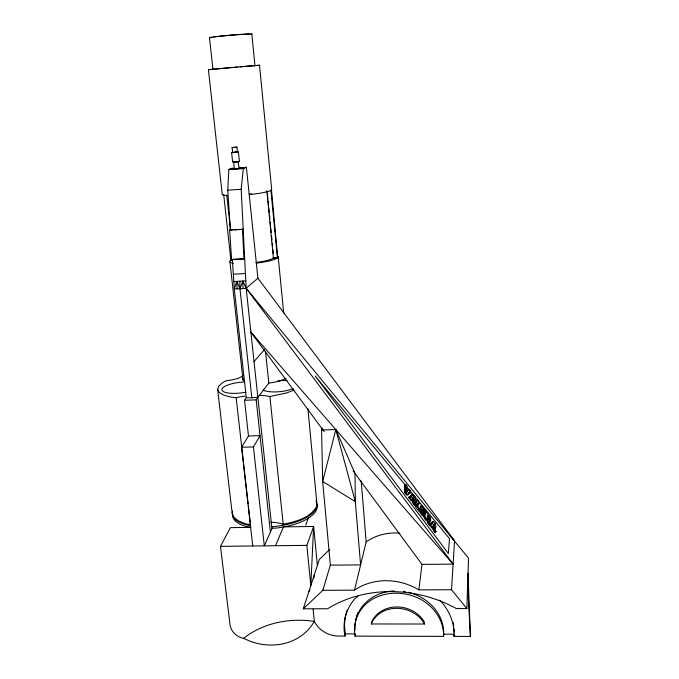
<?xml version="1.0" encoding="UTF-8"?>
<svg xmlns="http://www.w3.org/2000/svg" width="679" height="679" viewBox="0 0 679 679"><rect width="100%" height="100%" fill="white"/><g stroke="black" fill="none" stroke-linecap="round" stroke-linejoin="round"><path stroke-width="1.02" d="M431.886 523.178C431.734 521.243 433.329 524.018 433.049 521.387C435.231 522.44 436.342 525.342 435.697 527.651L435.137 528.457L435.943 531.759C433.041 533.889 433.737 526.573 431.615 527.719L429.62 524.859L431.725 523.798L432.048 524.375L431.029 523.865L429.62 524.859M418.009 504.259L417.661 503.793L417.695 505.719L419.333 509.573C415.938 511.16 413.172 502.316 416.388 500.542C418.994 498.692 420.36 506.228 417.279 504.743L418.009 504.259L418.561 504.743M419.333 509.573L415.624 504.887L417.186 500.058M468.018 573.263L470.428 636.444L453.979 636.401A55.449 48.438 15.2 0 0 439.695 600.117M329.765 549.413L319.317 559.479L303.301 608.808L327.567 608.766A117.645 100.577 15.3 0 1 456.364 608.588L466.88 608.571L468.502 558.104L246.163 288.244L242.785 281.064L239.976 288.796L251.841 397.818L257.85 397.283L268.808 383.109A23.621 6.714 -6.1 0 0 286.071 378.339M411.788 495.509L410.693 496.06L411.296 496.935L410.235 496.374L408.783 497.308L410.77 500.16C412.976 499.141 412.187 506.322 415.115 504.217L414.385 501.026L415.013 500.296C415.769 498.165 414.75 495.874 413.07 494.422C411.262 494.558 412.993 495.653 410.897 495.339L411.058 495.993L411.788 495.509L411.644 494.813M414.377 504.701L414.411 503.843M426.336 518.442L427.422 522.287L429.026 524.392L429.934 523.314L428.95 523.382M429.026 524.392L429.043 523.891M406.704 491.443L408.461 489.584C410.498 488.787 411.126 493.158 409.216 493.514L408.317 493.871L409.412 493.073C410.744 493.039 408.359 490.985 410.303 492.759M453.979 636.401L454.056 634.916M232.362 229.969L230.393 230.096L227.754 190.188L228.84 169.614L231.216 168.333L233.924 168.231M307.927 408.69L316.737 502.231L316.465 506.806C309.717 518.247 295.365 521.778 283.194 524.273A29.341 12.587 -7.3 0 0 270.743 522.193M428.525 521.413L429.603 521.014C432.871 520.538 428.712 518.238 429.391 517.491L430.257 517.398L426.022 511.881L425.164 512.467L423.951 516.549L424.621 517.534M466.88 608.571L451.527 589.737L454.54 540.832L257.901 278.195L246.375 167.272L240.01 167.832M421.336 505.575L420.607 506.05L419.147 511.211L421.837 514.937L423.475 516.065L419.885 510.727L421.336 505.575C422.092 507.544 426.701 510.294 424.426 512.093L422.567 510.099L421.744 511.168L421.803 510.574M423.475 516.065L424.146 514.988L421.998 511.949L422.737 511.465L424.282 513.383L424.698 512.73L423.62 511.185L422.89 511.66M428.576 518.162L427.38 516.897L427.787 515.607L428.865 517.398L427.846 518.646M355.389 634.653L355.066 636.121L443.557 636.367L443.71 634.144A44.729 39.085 15.2 0 0 408.427 592.334M435.943 531.759C433.465 531.716 434.501 526.293 432.353 527.244L431.615 527.719M316.813 502.986A42.658 17.348 -6.7 0 1 277.635 526.098L271.744 526.845L246.163 288.244L241.181 189.271L243.328 168.579L246.375 167.272M424.409 624.018L423.959 621.285A29.307 25.59 15.2 0 0 396.901 606.941A29.307 25.59 15.2 0 0 372.041 621.26L371.362 623.967L424.409 624.018L423.806 622.685A29.384 25.641 15.2 0 0 396.689 608.316A29.384 25.641 15.2 0 0 371.761 622.651L371.362 623.967M303.301 608.808L322.822 590.297L354.514 590.161A55.517 48.506 15.7 0 1 418.867 589.881L421.982 564.385L353.139 470.937M415.115 504.217C412.569 504.115 413.757 498.87 411.508 499.676L409.522 496.816L408.783 497.308M435.154 527.167L434.967 528.126M232.447 515.42A42.633 17.416 -6.8 0 0 246.121 526.471L250.797 527.362L230.419 527.651L220.471 546.349L230.045 624.807A15.617 13.521 24.5 0 0 241.834 637.912L243.523 638.345L248.242 634.916A93.549 79.443 20 0 1 307.765 620.606L314.309 621.378A25.165 22.059 19.2 0 0 338.813 636.07L344.957 636.087L345.484 633.897A55.245 48.294 15.2 0 1 347.546 609.436M354.514 590.161L366.159 541.884L361.186 480.876M248.37 505.863L250.509 524.757L245.823 523.882L238.567 521.005L233.924 517.237L232.15 512.883L232.608 511.032M249.218 194.584L250.424 194.474A24.953 2.801 -5.4 0 0 269.758 191.011L271.685 189.441L259.505 65.243L245.204 66.406M308.385 517.559L305.796 525.079M432.285 522.185L431.555 522.66L431.725 523.331L432.464 522.855L432.302 522.126M430.987 524.281L430.876 523.382L431.725 523.798M429.264 520.937L429.688 522.457L429.153 522.643L429.68 522.906M428.016 518.518L427.507 516.515L428.237 516.04M426.022 511.881L424.698 516.456L426.446 519.393L427.074 517.967L428.16 521.811L429.765 523.908M322.822 590.297L330.359 565.14L322.661 481.487L321.591 429.985L322.364 428.194M416.439 505.218L416.753 505.796L416.439 505.218L415.234 505.982M257.901 278.195L246.163 288.244L239.976 288.796L236.793 281.386L234.289 288.872L246.29 397.69L244.533 400.262L248.489 435.969L241.58 447.257L252.741 545.975M410.897 495.339L411.856 494.94M410.158 495.984L409.963 496.544L410.693 496.06M256.025 262.391A20.098 3.514 -5.6 0 0 271.914 258.928L273.688 257.638M409.216 493.514L410.218 492.614M317.382 565.446L313.647 526.454L310.812 585.68L306.857 545.364L313.647 526.454L283.466 526.887L275.513 545.721M406.483 489.899L406.28 491.18L407.01 490.696C407.935 476.743 400.321 492.351 407.417 495.118L408.52 494.473L408.529 492.996L409.047 493.378M406.993 491.375L409.021 489.338M405.338 485.977L405.465 491.817L407.383 494.38L408.52 494.473M232.15 512.883L217.611 389.33L218.944 385.859L223.102 382.353L226.43 380.69A16.559 4.617 -6.7 0 0 242.972 375.546M271.889 526.514L272.084 528.338L264.309 545.848L253.437 446.935L260.023 435.638L248.489 435.969M270.42 532.098L256.17 399.863L257.85 397.283M422.788 511.805L423.62 511.185M423.059 513.349L423.789 513.791M425.36 517.05L424.324 517.797L425.708 519.876L426.098 518.425M434.008 524.171L433.329 525.843L434.399 526.743L433.66 527.218L433.278 524.646L434.008 524.171L434.399 526.743M233.669 161.933L234.357 168.995L236.886 168.978L239.186 168.528L238.066 161.458M430.011 521.302L428.873 521.497L429.603 521.014M254.022 361.593L264.572 349.498M237.302 151.867L238.405 151.943L239.407 161.432L236.182 162.026L232.642 162.077L231.624 152.588L233.203 152.223M425.292 511.542L423.136 509.556L423.518 511.321M238.439 161.526L236.759 161.882M238.405 151.943L235.749 152.376M428.916 518.552L428.814 519.129L430.045 518.383M234.493 152.495L232.6 152.503L232.125 147.538L236.92 147.122L237.438 152.037L236.81 152.223M413.367 496.867L412.586 498.411L413.681 499.345L413.367 496.867L412.637 497.351L412.934 499.116M232.6 152.503L233.237 152.308M236.869 147.173L232.074 147.589M358.308 595.831L355.329 598.267A55.449 48.438 15.2 0 0 344.957 636.087M231.335 259.734L229.892 260.906A24.351 4.261 -5.6 0 0 233.406 263.333M404.616 486.461L404.701 485.179L405.524 484.67M405.736 484.814L404.803 485.154M405.346 485.621L406.067 485.137M406.059 486.461L406.78 485.977M404.726 492.3L405.465 491.817M409.259 489.415L408.291 489.822M404.862 492.564L405.592 492.071M408.758 490.102L409.479 489.627M409.038 490.399L409.76 489.924M409.573 491.333L410.303 490.849M409.675 491.655L410.405 491.172M408.766 492.614L409.649 492.046M408.843 492.835L409.573 492.351M408.919 492.53L409.412 493.327L410.158 492.462M406.653 494.864L407.383 494.38M412.017 494.677L412.747 494.193M412.102 494.966L411.372 495.449L411.729 494.643M408.894 497.715L409.632 497.232M410.243 496.85L410.973 496.357M410.091 497.198L410.82 496.714M409.047 498.03L409.785 497.546M410.294 497.435L411.024 496.952M410.557 497.418L411.296 496.935M412.9 497.699L413.63 497.215M414.215 497.435L414.945 496.952M410.77 500.16L411.915 499.32M414.343 497.758L415.073 497.283M412.204 499.371L412.934 498.887M411.491 499.982L412.221 499.498M411.856 500.389L412.586 499.905M412.094 500.754L412.832 500.27M414.436 499.574L415.166 499.09M412.272 501.094L413.01 500.61M414.496 499.71L415.225 499.226M412.382 501.425L413.121 500.941M415.251 499.396L413.851 500.941M412.357 502.222L413.095 501.739M412.408 502.426L413.146 501.942M413.655 501.509L414.385 501.026M412.518 502.613L413.248 502.129M417.356 500.185L416.456 500.533M413.935 504.489L414.674 504.005M414.139 504.658L414.877 504.166M417.874 502.146L418.595 501.662M418.366 502.944L419.087 502.46M414.886 505.38L415.624 504.887M416.923 504.276L417.661 503.793M418.451 503.241L419.181 502.766M415.056 505.745L415.786 505.261M416.787 505.685C415.82 506.797 415.268 505.516 416.651 505.354M415.845 506.042L416.583 505.558M417.517 505.032L418.247 504.548M419.359 508.707L418.451 509.335L418.595 510.056M417.933 509.742L418.671 509.258M418.179 509.954L418.918 509.471M418.4 510.056L419.138 509.573M421.982 507.586L422.711 507.103M419.053 510.591L419.809 510.056M419.147 511.211L419.885 510.727M422.678 508.936L423.407 508.461M419.232 511.457L419.97 510.973M421.235 510.413L424.095 509.208M421.065 510.557L422.389 509.759M421.15 510.676L421.888 510.201L422.482 510.684M423.161 509.36L423.891 508.885M422.406 510.039L423.136 509.556M423.246 509.479L423.976 508.995M421.481 511.032L422.211 510.549M422.805 510.319L423.535 509.836M423.119 510.701L423.849 510.226M421.795 511.822L423.17 510.863M423.042 511.771L423.772 511.295M424.417 510.88L425.147 510.396M421.769 513.129L422.737 511.465M424.613 511.44L425.343 510.964M424.137 511.898L424.867 511.423M425.368 511.279L424.426 512.093M423.747 512.704L424.477 512.221M423.34 513.68L424.698 512.73M425.292 512.356L426.259 511.983M423.552 513.867L424.282 513.383M423.704 513.901L424.434 513.426M422.126 515.259L422.864 514.775M426.624 512.314L425.529 512.458M423.951 514.606L423.212 515.081L424.214 515.582M423.407 515.463L424.146 514.988M423.501 515.794L424.231 515.31M423.959 516.94L424.698 516.456M424.137 517.169L424.876 516.694M424.324 517.797L425.224 517.364M427.193 516.142L427.923 515.667M427.329 516.278L428.059 515.802M425.012 517.958L425.75 517.474M427.829 517.033L428.559 516.558M428.042 517.491L428.772 517.016M425.181 519.46L425.92 518.977M426.505 518.697L427.88 517.704M426.624 518.96L428.865 517.398M425.487 519.732L426.225 519.248M425.708 519.876L426.446 519.393M427.643 518.629L428.373 518.145M429.391 517.491L428.661 517.967L429.23 518.196M425.86 519.893L426.599 519.418M428.975 518.153L430.257 517.398M428.466 518.663L429.96 517.721M428.534 518.832L429.646 518.077M428.619 518.951L429.807 518.153M428.729 519.011L429.459 518.535M429.62 519.24L430.359 518.764M429.926 519.673L430.656 519.197M427.422 522.287L428.16 521.811M428.483 521.574L429.221 521.099M427.617 522.643L428.356 522.168M429.136 521.744L429.875 521.268M427.846 522.974L428.585 522.499M428.5 522.796L429.238 522.321M428.415 523.127L429.688 522.457M429.111 523.67L429.849 523.195M429.196 523.789L429.934 523.314M432.209 523.305L432.082 522.032L433.321 521.413M431.776 522.728L432.506 522.253M430.707 523.984L432.464 522.855M429.748 525.283L430.367 524.383M430.859 524.655L431.598 524.18M429.9 525.605L430.486 524.808M433.541 524.994L434.271 524.519M434.602 524.307L435.332 523.832M434.772 524.621L435.502 524.154M432.591 526.318L433.329 525.843M431.997 527.32L432.735 526.845M432.947 526.785L433.677 526.31M432.285 527.481L433.024 527.006M432.65 527.889L433.389 527.413M432.896 528.245L433.635 527.77M433.075 528.593L433.813 528.118M433.185 528.933L433.923 528.457M433.194 529.764L433.932 529.289M433.253 529.985L433.991 529.501M433.355 530.172L434.093 529.696M434.772 532.039L435.511 531.564M434.976 532.2L435.714 531.725M273.603 257.893L276.735 257.714M283.72 313.146L278.169 256.569A24.351 4.261 -5.6 0 1 277.736 257.68L275.793 258.886A24.351 4.261 -5.6 0 1 256.339 263.138M271.498 190.162L277.736 257.68M294.109 390.153L286.343 392.997L269.902 396.528A30.394 9.37 -6.5 0 0 259.981 395.339M223.663 194.415L230.911 260.082L232.922 259.548M227.703 195.586A24.953 2.801 -5.4 0 1 222.194 194.109L208.411 69.682L237.217 67.068M236.852 152.317L235.129 152.444M209.488 37.668L212.951 69.275L223.841 68.265M253.98 65.736L254.956 65.634L251.824 34.111M259.505 65.243L256.306 65.557M234.289 152.164L234.909 152.096M224.282 68.206L230.639 67.645M234.611 67.314L243.583 66.525M240.128 66.839L249.295 66.041M234.866 152.028L235.749 151.952M235.172 152.512L231.624 152.588M236.139 161.95L233.61 161.984M249.465 66.05L254.956 65.634M212.629 69.36L208.411 69.682M230.037 168.969L234.993 168.613M237.964 168.4L244.898 167.9M228.84 169.614L243.328 168.579M272.084 528.338L277.83 527.931L289.084 525.843A42.633 17.416 -6.8 0 0 316.974 504.743M227.754 190.188L241.181 189.271M235.545 152.045L236.139 152.003M231.581 259.505L244.678 258.826L231.581 259.505L229.629 229.977L243.192 229.298L234.331 229.85M230.911 260.082L232.956 259.964M212.951 69.275L213.622 69.241M233.321 274.214L245.416 273.552M233.805 281.547L245.79 280.902M244.533 400.262L256.17 399.863M237.879 168.468L239.186 168.528M321.591 429.985L335.816 429.569L355.024 473.501L355.321 501.645L360.608 564.894L330.359 565.14M241.58 447.257L253.437 446.935M220.471 546.349L306.857 545.364M421.982 564.385L453.105 564.122L246.163 288.244M418.867 589.881L451.527 589.737M345.484 633.897L355.55 633.923M443.71 634.144L454.098 634.169M238.304 161.339L239.407 161.432M246.29 397.69L251.841 397.818M245.043 396.112A30.394 9.37 -6.5 0 0 236.148 397.716L231.344 397.181L223.951 395.212L219.292 392.53L217.611 389.33M405.728 492.682L405.813 493.175M229.629 229.977L230.393 230.096M243.523 638.345L249.974 641.171A54.66 47.878 23.9 0 0 296.35 638.922C303.793 634.831 310.116 628.788 314.309 621.378L313.112 609.19M432.353 527.244L430.639 525.122M422.304 509.64L421.447 508.8L421.888 510.201M449.668 535.239L454.54 540.832M324.206 431.657L250.865 332.099L453.105 564.122M424.494 517.848L424.901 518.332M250.865 332.099L255.61 337.803M405.618 485.485L315.209 375.996L448.386 553.572L449.473 538.591L406.967 487.115M315.879 500.847L316.737 502.231M407.01 490.696L407.502 491.494L407.434 490.959M236.148 397.716L243.388 461.762M243.625 463.867L248.132 503.759M229.952 261.975L242.997 379.901M226.735 194.992L230.529 229.612M269.902 396.528L283.194 524.273M265.557 351.866L268.808 383.109M267.373 193.693L267.891 198.947M268.103 201.052L268.519 205.262M268.723 207.358L269.24 212.62M269.453 214.717L269.869 218.927M270.183 222.075L270.598 226.285M270.802 228.382L271.218 232.591M271.532 235.74L271.948 239.95M272.262 243.099L272.568 246.256M272.882 249.405L273.298 253.615M270.946 190.426L277.422 257.876L273.391 258.02L266.855 190.638M232.345 259.531L234.289 288.872L239.976 288.796L239.789 281.225M470.428 636.444L468.213 595.449A12.222 0.441 88.1 0 0 467.458 590.722M242.462 229.179L243.956 258.792M236.793 281.386L237.132 288.83M242.785 281.064L243.065 288.524M435.197 531.326L435.197 532.234M313.749 578.406A11.501 1.995 89.9 0 1 314.496 574.315M308.953 591.392A11.925 2.122 -89.9 0 1 309.208 590.722M309.471 590.255A11.925 2.122 -89.9 0 1 310.023 589.907M453.216 622.567A55.245 48.294 15.2 0 1 453.759 625.732M454.081 628.924A55.245 48.294 15.2 0 1 454.166 632.09M355.075 630.01A44.729 39.085 15.2 0 1 394.092 590.908M403.343 591.35A44.729 39.085 15.2 0 1 405.397 591.681M355.066 636.121A44.899 39.204 15.2 0 1 372.839 598.988C387.319 591.027 405.176 591.502 419.8 598.853A44.899 39.204 15.2 0 1 443.557 636.367M356.076 619.095A44.559 38.958 15.1 0 1 358.011 612.543M366.159 541.884A50.569 44.95 15.2 0 1 399.956 533.125M245.968 392.139A18.316 5.339 -6.5 0 1 225.403 392.394A18.316 5.339 -6.5 0 1 225.411 386.037L228.662 384.696A18.316 5.339 -6.5 0 1 244.584 382.005M293.235 388.609A18.384 5.415 -5.9 0 1 263.096 390.077M277.864 380.978A18.384 5.415 -5.9 0 1 287.064 380.554M250.381 525.69A42.658 17.348 -6.7 0 1 232.243 513.647M212.086 37.532A18.825 0.628 -4.9 0 1 212.052 37.379M213.834 37.022A18.825 0.628 -4.9 0 1 218.723 36.403M219.665 36.301A18.825 0.628 -4.9 0 1 242.955 34.357M244.652 34.273A18.825 0.628 -4.9 0 1 249.422 34.298M244.601 381.386A23.621 6.714 -6.1 0 1 242.87 378.22M251.434 193.829A20.446 2.292 -5.4 0 1 249.643 194.024M210.176 37.786A21.253 0.704 -4.9 0 1 231.208 35.113A21.253 0.704 -4.9 0 1 250.865 34.374M335.816 429.569L322.661 481.487L355.321 501.645L335.816 429.569M422.092 511.134L421.43 510.481L422.092 511.134M406.814 492.665L406.212 492.165L406.814 492.665M406.144 487.7L406.152 488.744L406.144 487.7M406.008 486.639L406.22 487.14L406.008 486.639"/></g></svg>
